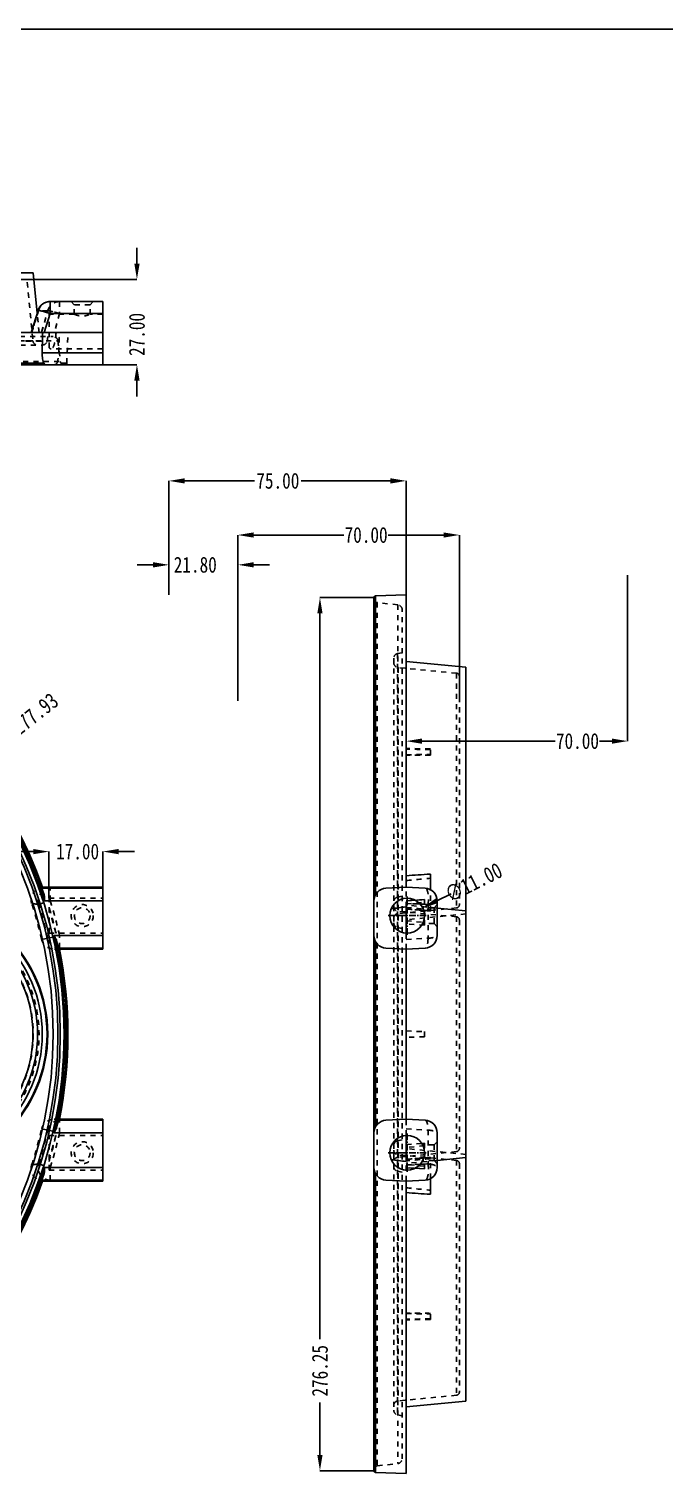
# Model space of a CAD drawing. Header units: millimetres. Extents: x -2414 to 10498, y -2238 to 649.
# Drawn here: x 1235.4 to 1436.4, y -41.3 to 418.3 of the extents above; entities that cross this region are included whole.
import ezdxf

# ---------------------------------------------------------------- set-up
doc = ezdxf.new("R2010")
doc.units = ezdxf.units.MM
doc.header["$LTSCALE"] = 16.335
doc.header["$PDMODE"] = 3
doc.header["$PDSIZE"] = 0.3125
doc.linetypes.add('CENTER', pattern=[0.6, 0.375, -0.075, 0.075, -0.075])
doc.linetypes.add('HIDDEN', pattern=[0.2, 0.1, -0.1])
doc.layers.get('0').update_dxf_attribs({"linetype": 'CONTINUOUS'})
doc.layers.get('Defpoints').update_dxf_attribs({"linetype": 'CONTINUOUS'})
doc.layers.add('DEFAULT_2', color=8, linetype='HIDDEN')
doc.styles.get("Standard").update_dxf_attribs({"font": 'txt', "width": 0.8})
doc.dimstyles.new('01', dxfattribs={"dimtxt": 5, "dimasz": 5, "dimexe": 0, "dimexo": 0, "dimgap": 0, "dimtad": 0, "dimzin": 0, "dimdsep": 46, "dimtxsty": 'Standard', "dimcen": 0, "dimclrd": 4, "dimclre": 4, "dimclrt": 6, "dimazin": 0, "dimtfac": 1, "dimtofl": 0, "dimtmove": 0, "dimatfit": 3, "dimfxl": 0, "dimtolj": 1, "dimtzin": 0, "dimarcsym": 0})

# ---------------------------------------------------------------- blocks, each defined once
blk = doc.blocks.new('*D62')
at = {"color": 4, "linetype": 'ByBlock', "lineweight": -2, "transparency": 16777216}
blk.add_line((1225.69, 192.59), (1221.77, 189.5), dxfattribs=at)
at = {"color": 4, "linetype": 'ByBlock', "transparency": 16777216}
blk.add_solid([(1221.25, 190.15), (1222.28, 188.84), (1217.84, 186.4)], dxfattribs=at)
at = {"layer": 'Defpoints', "color": 0, "linetype": 'ByBlock', "transparency": 16777216}
for p in [(1217.84, 186.4), (999.58, 14.33)]:
    blk.add_point(p, dxfattribs=at)
at = {"color": 6, "linetype": 'ByBlock', "transparency": 16777216, "insert": (1235.11, 200.02), "char_height": 5, "attachment_point": 5, "rotation": 38.2529}
blk.add_mtext('\\A1;∅277.93', dxfattribs=at)
blk = doc.blocks.new('*D162')
at = {"color": 4, "linetype": 'ByBlock', "lineweight": -2, "transparency": 16777216}
for p, q in [((1269.51, 344.13), (1269.51, 349.13)), ((1210.89, 339.13), (1269.51, 339.13)), ((1258.71, 312.13), (1269.51, 312.13)), ((1269.51, 307.13), (1269.51, 302.13))]:
    blk.add_line(p, q, dxfattribs=at)
at = {"color": 4, "linetype": 'ByBlock', "transparency": 16777216}
for points in [[(1268.68, 344.13), (1270.35, 344.13), (1269.51, 339.13)], [(1268.68, 307.13), (1270.35, 307.13), (1269.51, 312.13)]]:
    blk.add_solid(points, dxfattribs=at)
at = {"layer": 'Defpoints', "color": 0, "linetype": 'ByBlock', "transparency": 16777216}
for p in [(1210.89, 339.13), (1258.71, 312.13), (1269.51, 312.13)]:
    blk.add_point(p, dxfattribs=at)
at = {"color": 6, "linetype": 'ByBlock', "transparency": 16777216, "insert": (1269.51, 321.72), "char_height": 5, "attachment_point": 5, "rotation": 90}
blk.add_mtext('\\A1;27.00', dxfattribs=at)
blk = doc.blocks.new('*D163')
at = {"color": 4, "linetype": 'ByBlock', "lineweight": -2, "transparency": 16777216}
for p, q in [((1301.43, 205.78), (1301.43, 258.27)), ((1306.43, 258.27), (1334.95, 258.27)), ((1366.43, 258.27), (1348.95, 258.27)), ((1371.43, 205.78), (1371.43, 258.27))]:
    blk.add_line(p, q, dxfattribs=at)
at = {"color": 4, "linetype": 'ByBlock', "transparency": 16777216}
for points in [[(1306.43, 259.1), (1306.43, 257.44), (1301.43, 258.27)], [(1366.43, 259.1), (1366.43, 257.44), (1371.43, 258.27)]]:
    blk.add_solid(points, dxfattribs=at)
at = {"layer": 'Defpoints', "color": 0, "linetype": 'ByBlock', "transparency": 16777216}
for p in [(1301.43, 258.27), (1301.43, 205.78), (1371.43, 205.78)]:
    blk.add_point(p, dxfattribs=at)
at = {"color": 6, "linetype": 'ByBlock', "transparency": 16777216, "insert": (1341.95, 258.27), "char_height": 5, "attachment_point": 5}
blk.add_mtext('\\A1;70.00', dxfattribs=at)
blk = doc.blocks.new('*D164')
at = {"color": 4, "linetype": 'ByBlock', "lineweight": -2, "transparency": 16777216}
for p, q in [((1279.63, 239.33), (1279.63, 275.4)), ((1284.63, 275.4), (1306.72, 275.4)), ((1349.63, 275.4), (1321.38, 275.4)), ((1354.63, 239.33), (1354.63, 275.4))]:
    blk.add_line(p, q, dxfattribs=at)
at = {"color": 4, "linetype": 'ByBlock', "transparency": 16777216}
for points in [[(1284.63, 276.23), (1284.63, 274.56), (1279.63, 275.4)], [(1349.63, 276.23), (1349.63, 274.56), (1354.63, 275.4)]]:
    blk.add_solid(points, dxfattribs=at)
at = {"layer": 'Defpoints', "color": 0, "linetype": 'ByBlock', "transparency": 16777216}
for p in [(1279.63, 275.4), (1279.63, 239.33), (1354.63, 239.33)]:
    blk.add_point(p, dxfattribs=at)
at = {"color": 6, "linetype": 'ByBlock', "transparency": 16777216, "insert": (1314.05, 275.4), "char_height": 5, "attachment_point": 5}
blk.add_mtext('\\A1;75.00', dxfattribs=at)
blk = doc.blocks.new('*D165')
at = {"color": 4, "linetype": 'ByBlock', "lineweight": -2, "transparency": 16777216}
for p, q in [((1274.63, 248.84), (1269.63, 248.84)), ((1279.63, 247.65), (1279.63, 248.84)), ((1301.43, 247.65), (1301.43, 248.84)), ((1306.43, 248.84), (1311.43, 248.84))]:
    blk.add_line(p, q, dxfattribs=at)
at = {"color": 4, "linetype": 'ByBlock', "transparency": 16777216}
for points in [[(1274.63, 249.68), (1274.63, 248.01), (1279.63, 248.84)], [(1306.43, 249.68), (1306.43, 248.01), (1301.43, 248.84)]]:
    blk.add_solid(points, dxfattribs=at)
at = {"layer": 'Defpoints', "color": 0, "linetype": 'ByBlock', "transparency": 16777216}
for p in [(1279.63, 248.84), (1279.63, 247.65), (1301.43, 247.65)]:
    blk.add_point(p, dxfattribs=at)
at = {"color": 6, "linetype": 'ByBlock', "transparency": 16777216, "insert": (1287.95, 248.84), "char_height": 5, "attachment_point": 5}
blk.add_mtext('\\A1;21.80', dxfattribs=at)
blk = doc.blocks.new('*D167')
at = {"color": 4, "linetype": 'ByBlock', "lineweight": -2, "transparency": 16777216}
for p, q in [((1344.43, 238.49), (1327.36, 238.49)), ((1327.36, 233.49), (1327.36, 3.88)), ((1327.36, -32.76), (1327.36, -16.12)), ((1344.43, -37.76), (1327.36, -37.76))]:
    blk.add_line(p, q, dxfattribs=at)
at = {"color": 4, "linetype": 'ByBlock', "transparency": 16777216}
for points in [[(1326.53, 233.49), (1328.19, 233.49), (1327.36, 238.49)], [(1326.53, -32.76), (1328.19, -32.76), (1327.36, -37.76)]]:
    blk.add_solid(points, dxfattribs=at)
at = {"layer": 'Defpoints', "color": 0, "linetype": 'ByBlock', "transparency": 16777216}
for p in [(1344.43, 238.49), (1327.36, -37.76), (1344.43, -37.76)]:
    blk.add_point(p, dxfattribs=at)
at = {"color": 6, "linetype": 'ByBlock', "transparency": 16777216, "insert": (1327.36, -6.12), "char_height": 5, "attachment_point": 5, "rotation": 90}
blk.add_mtext('\\A1;276.25', dxfattribs=at)
blk = doc.blocks.new('*D168')
at = {"color": 4, "linetype": 'ByBlock', "lineweight": -2, "transparency": 16777216}
for p, q in [((1354.63, 245.62), (1354.63, 193.07)), ((1424.63, 245.62), (1424.63, 193.07)), ((1359.63, 193.07), (1401.76, 193.07)), ((1419.63, 193.07), (1415.76, 193.07))]:
    blk.add_line(p, q, dxfattribs=at)
at = {"color": 4, "linetype": 'ByBlock', "transparency": 16777216}
for points in [[(1359.63, 193.9), (1359.63, 192.24), (1354.63, 193.07)], [(1419.63, 193.9), (1419.63, 192.24), (1424.63, 193.07)]]:
    blk.add_solid(points, dxfattribs=at)
at = {"layer": 'Defpoints', "color": 0, "linetype": 'ByBlock', "transparency": 16777216}
for p in [(1354.63, 245.62), (1424.63, 245.62), (1424.63, 193.07)]:
    blk.add_point(p, dxfattribs=at)
at = {"color": 6, "linetype": 'ByBlock', "transparency": 16777216, "insert": (1408.76, 193.07), "char_height": 5, "attachment_point": 5}
blk.add_mtext('\\A1;70.00', dxfattribs=at)
blk = doc.blocks.new('*D181')
at = {"color": 4, "linetype": 'ByBlock', "lineweight": -2, "transparency": 16777216}
blk.add_line((1368.79, 144.8), (1364.32, 142.56), dxfattribs=at)
at = {"color": 4, "linetype": 'ByBlock', "transparency": 16777216}
blk.add_solid([(1363.94, 143.31), (1364.69, 141.82), (1359.85, 140.33)], dxfattribs=at)
at = {"layer": 'Defpoints', "color": 0, "linetype": 'ByBlock', "transparency": 16777216}
for p in [(1359.85, 140.33), (1350.01, 135.4)]:
    blk.add_point(p, dxfattribs=at)
at = {"color": 6, "linetype": 'ByBlock', "transparency": 16777216, "insert": (1375.94, 148.38), "char_height": 5, "attachment_point": 5, "rotation": 26.5955}
blk.add_mtext('\\A1;∅11.00', dxfattribs=at)
blk = doc.blocks.new('*D183')
at = {"color": 4, "linetype": 'ByBlock', "lineweight": -2, "transparency": 16777216}
for p, q in [((1236.71, 158.13), (1231.71, 158.13)), ((1241.71, 143.36), (1241.71, 158.13)), ((1258.71, 140.45), (1258.71, 158.13)), ((1263.71, 158.13), (1268.71, 158.13))]:
    blk.add_line(p, q, dxfattribs=at)
at = {"color": 4, "linetype": 'ByBlock', "transparency": 16777216}
for points in [[(1236.71, 158.96), (1236.71, 157.29), (1241.71, 158.13)], [(1263.71, 158.96), (1263.71, 157.29), (1258.71, 158.13)]]:
    blk.add_solid(points, dxfattribs=at)
at = {"layer": 'Defpoints', "color": 0, "linetype": 'ByBlock', "transparency": 16777216}
for p in [(1241.71, 158.13), (1241.71, 143.36), (1258.71, 140.45)]:
    blk.add_point(p, dxfattribs=at)
at = {"color": 6, "linetype": 'ByBlock', "transparency": 16777216, "insert": (1250.75, 158.13), "char_height": 5, "attachment_point": 5}
blk.add_mtext('\\A1;17.00', dxfattribs=at)

msp = doc.modelspace()

# ---------------------------------------------------------------- linework, layer by layer
at = {"color": 7, "linetype": 'Continuous'}
for p, q in [((1236.74, 341.216), (980.684, 341.216)), ((1237.976, 328.444), (1236.74, 341.216)), ((1242.072, 332.126), (1258.712, 332.126)), ((1242.072, 332.126), (1242.072, 328.335)), ((1258.712, 312.126), (1258.712, 332.126)), ((1238.26, 329.338), (1236.031, 322.326)), ((1240.162, 322.326), (1242.072, 328.335)), ((1258.712, 328.335), (1242.072, 328.335)), ((1239.675, 322.326), (977.748, 322.326)), ((1239.662, 322.12), (1239.675, 322.326)), ((1258.712, 322.326), (1240.162, 322.326)), ((977.28, 312.609), (1240.144, 312.609)), ((1239.547, 315.917), (1258.712, 315.917)), ((1258.712, 312.126), (958.712, 312.126)), ((1344.911, 238.989), (1354.628, 239.328)), ((1354.628, 146.837), (1354.628, 239.328)), ((1344.428, -37.761), (1344.428, 238.489)), ((1344.911, 238.989), (1344.911, 144.438)), ((1373.518, 216.468), (1354.628, 218.296)), ((1373.518, -15.739), (1373.518, 216.467)), ((1362.258, 146.061), (1362.258, 151.016)), ((1239.547, 146.528), (1258.712, 146.528)), ((1258.712, 146.864), (1240.162, 146.864)), ((1258.712, 142.533), (1240.243, 142.533)), ((1258.712, 127.264), (1258.712, 146.864)), ((1348.219, 146.528), (1354.628, 146.864)), ((1354.628, 146.864), (1360.638, 146.549)), ((1364.428, 131.573), (1364.428, 142.554)), ((1354.628, 132.372), (1354.628, 140.64)), ((1373.518, 139.392), (1364.428, 140.271)), ((1243.26, 131.594), (1258.712, 131.594)), ((1344.911, 129.69), (1344.911, 71.038)), ((1258.712, 127.6), (1244.753, 127.6)), ((1258.712, 127.264), (1245.048, 127.264)), ((1354.628, 127.264), (1348.219, 127.6)), ((1360.638, 127.579), (1354.628, 127.264)), ((1354.628, 73.464), (1354.628, 127.264)), ((1258.712, 69.133), (1243.26, 69.133)), ((1244.753, 73.128), (1258.712, 73.128)), ((1258.712, 73.464), (1245.048, 73.464)), ((1258.712, 53.864), (1258.712, 73.464)), ((1348.219, 73.128), (1354.628, 73.464)), ((1354.628, 73.464), (1360.638, 73.149)), ((1364.428, 69.154), (1364.428, 58.173)), ((1354.628, 60.088), (1354.628, 68.356)), ((1373.518, 61.336), (1364.428, 60.456)), ((1240.243, 58.194), (1258.712, 58.194)), ((1344.911, 56.29), (1344.911, -38.261)), ((1258.712, 54.2), (1239.547, 54.2)), ((1258.712, 53.864), (1240.162, 53.864)), ((1354.628, 53.864), (1348.219, 54.2)), ((1360.638, 54.179), (1354.628, 53.864)), ((1354.628, -38.601), (1354.628, 53.891)), ((1362.258, 49.712), (1362.258, 54.666)), ((1373.518, -15.74), (1354.628, -17.569)), ((1344.911, -38.261), (1354.628, -38.601))]:
    msp.add_line(p, q, dxfattribs=at)
at = {"color": 1, "linetype": 'CENTER', "ltscale": 0.342088}
for p, q in [((1354.928, 131.814), (1354.928, 143.914)), ((1348.878, 137.864), (1360.978, 137.864)), ((1354.928, 56.814), (1354.928, 68.914)), ((1348.878, 62.864), (1360.978, 62.864))]:
    msp.add_line(p, q, dxfattribs=at)
msp.add_lwpolyline([(872.368, 418.327), (1462.194, 418.327), (1462.194, -151.968), (872.368, -151.968)], close=True)
at = {"color": 7, "linetype": 'Continuous'}
for centre, radius in [((1108.712, 100.364), 137.755), ((1108.712, 100.364), 136.563), ((1108.712, 100.364), 135.822), ((1108.712, 100.364), 134.331), ((1197.712, 100.364), 43.615), ((1197.712, 100.364), 43.366), ((1354.928, 137.864), 5.5), ((1197.712, 100.364), 41.889), ((1197.712, 100.364), 40.41), ((1197.712, 100.364), 38.917), ((1354.928, 62.864), 5.5)]:
    msp.add_circle(centre, radius, dxfattribs=at)
for centre, radius, start, end in [((1242.072, 328.126), 4, 90.00057, 162.36424), ((1108.712, 100.364), 138.965, 19.53744, 160.46256), ((1108.712, 100.364), 138.125, 17.77616, 162.22384), ((1108.712, 100.364), 138.625, 18.53826, 161.46174), ((1344.928, 238.489), 0.5, 92, 180), ((1348.428, 142.533), 4, 93, 180), ((1360.428, 142.554), 4, 0, 87), ((1108.712, 100.364), 138.125, 346.93233, 13.06767), ((1108.712, 100.364), 138.625, 347.78695, 12.21305), ((1348.428, 131.594), 4, 180, 267), ((1360.428, 131.573), 4, 273, 0), ((1108.712, 100.364), 138.965, 348.83853, 11.16147), ((1348.428, 69.133), 4, 93, 180), ((1360.428, 69.154), 4, 0, 87), ((1108.712, 100.364), 138.125, 197.77616, 342.22384), ((1108.712, 100.364), 138.625, 198.53826, 341.46174), ((1348.428, 58.194), 4, 180, 267), ((1360.428, 58.173), 4, 273, 0), ((1108.712, 100.364), 138.965, 199.53744, 340.46256), ((1344.928, -37.762), 0.5, 180, 268)]:
    msp.add_arc(centre, radius, start, end, dxfattribs=at)
for centre, major_axis, ratio, start_param, end_param in [((1108.712, 1904.254), (0, 3705.684), 0.0390783, -2.0137633, -2.0119112), ((1108.712, 229.769), (0, 194.207), 0.7456588, -2.0137633, -2.0119112), ((1108.712, -87.654), (0, 282.17), 0.7456588, -0.7049246, -0.7030855), ((1108.712, 288.382), (0, 282.17), 0.7456588, -2.4385072, -2.4366681), ((1108.712, -29.042), (0, 194.207), 0.7456588, -1.1296814, -1.1278294)]:
    msp.add_ellipse(centre, major_axis=major_axis, ratio=ratio, start_param=start_param, end_param=end_param, dxfattribs=at)
for points, knots in [([(1238.259, 329.336), (1238.262, 329.344), (1238.297, 329.353), (1238.353, 329.35), (1238.45, 329.339), (1238.578, 329.316), (1238.74, 329.283), (1239.017, 329.22), (1239.432, 329.114), (1239.999, 328.959), (1240.646, 328.773), (1241.346, 328.563), (1241.827, 328.413), (1242.072, 328.335)], [0, 0, 0, 0, 0.0068324, 0.0219064, 0.0459995, 0.0791004, 0.1209324, 0.1711277, 0.2948358, 0.4455217, 0.6176639, 0.8050712, 1, 1, 1, 1]), ([(1240.144, 312.609), (1240.037, 312.792), (1239.855, 313.241), (1239.591, 314.341), (1239.535, 315.267), (1239.547, 315.917)], [0, 0, 0, 0, 0.1878348, 0.4247704, 1, 1, 1, 1]), ([(1240.144, 312.609), (1240.182, 312.543), (1240.236, 312.429), (1240.27, 312.267), (1240.274, 312.182), (1240.255, 312.126), (1240.243, 312.126)], [0, 0, 0, 0, 0.4411229, 0.7452406, 0.9260302, 1, 1, 1, 1]), ([(1240.144, 144.438), (1240.058, 144.709), (1239.937, 145.097), (1239.787, 145.586), (1239.698, 145.885), (1239.628, 146.132), (1239.58, 146.319), (1239.553, 146.438), (1239.545, 146.5), (1239.545, 146.521), (1239.547, 146.528)], [0, 0, 0, 0, 0.3921578, 0.5599924, 0.7045525, 0.8229649, 0.9127943, 0.972023, 0.9898783, 1, 1, 1, 1]), ([(1239.662, 146.853), (1239.7, 146.854), (1239.866, 146.86), (1240.033, 146.864), (1240.162, 146.864)], [0, 0, 0, 0, 0.2278773, 1, 1, 1, 1]), ([(1240.144, 144.438), (1240.237, 144.144), (1240.29, 143.497), (1240.259, 142.862), (1240.243, 142.533)], [0, 0, 0, 0, 0.4840504, 1, 1, 1, 1]), ([(1243.26, 131.594), (1243.447, 131.281), (1243.724, 130.815), (1244.039, 130.179), (1244.161, 129.853), (1244.2, 129.69)], [0, 0, 0, 0, 0.5136806, 0.7628288, 1, 1, 1, 1]), ([(1244.2, 129.69), (1244.264, 129.416), (1244.357, 129.025), (1244.477, 128.535), (1244.553, 128.236), (1244.619, 127.991), (1244.672, 127.804), (1244.715, 127.681), (1244.738, 127.617), (1244.753, 127.6)], [0, 0, 0, 0, 0.3901016, 0.5564818, 0.6997748, 0.8175657, 0.9078298, 0.9689067, 1, 1, 1, 1]), ([(1243.26, 69.133), (1243.447, 69.447), (1243.724, 69.913), (1244.039, 70.549), (1244.161, 70.874), (1244.2, 71.038)], [0, 0, 0, 0, 0.5136809, 0.7628288, 1, 1, 1, 1]), ([(1244.2, 71.038), (1244.264, 71.312), (1244.357, 71.703), (1244.478, 72.193), (1244.553, 72.492), (1244.619, 72.736), (1244.672, 72.924), (1244.715, 73.047), (1244.738, 73.111), (1244.753, 73.128)], [0, 0, 0, 0, 0.3901707, 0.556582, 0.6998628, 0.8176312, 0.9078731, 0.9689247, 1, 1, 1, 1]), ([(1239.547, 54.2), (1239.545, 54.207), (1239.545, 54.228), (1239.553, 54.29), (1239.58, 54.409), (1239.628, 54.596), (1239.698, 54.842), (1239.787, 55.142), (1239.937, 55.631), (1240.058, 56.018), (1240.144, 56.29)], [0, 0, 0, 0, 0.0101212, 0.0279752, 0.0872017, 0.1770271, 0.2954365, 0.4399964, 0.6078349, 1, 1, 1, 1]), ([(1240.144, 56.29), (1240.237, 56.584), (1240.29, 57.231), (1240.259, 57.866), (1240.243, 58.194)], [0, 0, 0, 0, 0.4840562, 1, 1, 1, 1]), ([(1239.662, 53.875), (1239.7, 53.873), (1239.866, 53.867), (1240.033, 53.864), (1240.162, 53.864)], [0, 0, 0, 0, 0.2278782, 1, 1, 1, 1])]:
    msp.add_open_spline(points, degree=3, knots=knots, dxfattribs=at)
for points in [[(1239.662, 322.12), (1239.764, 322.195), (1239.875, 322.262), (1239.996, 322.299)], [(1239.996, 322.299), (1240.05, 322.316), (1240.106, 322.326), (1240.162, 322.326)], [(1354.628, 150.485), (1357.172, 150.663), (1359.715, 150.84), (1362.258, 151.016)], [(1349.888, 140.065), (1351.468, 140.258), (1353.048, 140.449), (1354.628, 140.64)], [(1354.628, 60.088), (1353.048, 60.278), (1351.468, 60.47), (1349.888, 60.663)], [(1362.258, 49.712), (1359.715, 49.888), (1357.172, 50.065), (1354.628, 50.242)]]:
    msp.add_open_spline(points, degree=3, dxfattribs=at)
at = {"layer": 'DEFAULT_2', "color": 8, "linetype": 'HIDDEN'}
for p, q in [((1234.839, 338.222), (1236.629, 319.731)), ((1245.06, 332.126), (1245.06, 328.335)), ((1249.712, 331.126), (1248.712, 332.126)), ((1254.712, 331.126), (1249.712, 331.126)), ((1249.712, 328.126), (1249.712, 331.126)), ((1254.712, 331.126), (1255.712, 332.126)), ((1254.712, 328.126), (1254.712, 331.126)), ((1238.568, 322.326), (1237.976, 328.444)), ((1238.019, 328.004), (1238.406, 329.229)), ((1238.406, 329.229), (1238.259, 329.336)), ((1241.312, 329.229), (1238.406, 329.229)), ((1239.365, 322.326), (1241.312, 329.229)), ((1239.388, 322.407), (1241.312, 329.229)), ((1249.712, 328.126), (1241.712, 328.126)), ((1241.712, 317.586), (1241.712, 328.125)), ((1245.06, 328.335), (1243.365, 322.326)), ((1258.712, 328.126), (1254.712, 328.126)), ((1239.365, 322.326), (1239.388, 322.407)), ((1239.675, 322.326), (1240.162, 322.326)), ((1247.337, 312.609), (1247.676, 322.326)), ((972.89, 319.696), (1244.534, 319.696)), ((974.382, 321.026), (1243.043, 321.026)), ((976.346, 319.616), (1241.078, 319.616)), ((977.823, 318.376), (1239.601, 318.376)), ((980.795, 319.731), (1236.629, 319.731)), ((1241.327, 321.026), (1241.078, 319.616)), ((1244.534, 319.696), (1245.275, 313.19)), ((972.149, 313.19), (1245.275, 313.19)), ((1258.712, 317.126), (1242.332, 317.126)), ((1247.337, 312.609), (1244.2, 312.609)), ((1345.493, 236.927), (1345.493, -36.199)), ((1351.998, 236.186), (1345.493, 236.927)), ((1351.998, 236.186), (1351.998, -35.458)), ((1353.328, -33.968), (1353.328, 234.695)), ((1351.918, 220.806), (1353.328, 221.055)), ((1351.918, 220.806), (1351.918, -20.079)), ((1350.678, 219.328), (1350.678, -18.601)), ((1352.034, 216.357), (1352.034, -15.63)), ((1370.525, 214.567), (1352.034, 216.357)), ((1370.525, 214.567), (1370.525, 140.313)), ((1371.428, 213.572), (1371.428, 141.308)), ((1362.258, 190.606), (1354.628, 190.739)), ((1354.628, 188.739), (1362.258, 188.872)), ((1362.258, 188.669), (1362.258, 190.606)), ((1238.406, 141.395), (1242.072, 142.554)), ((1240.162, 146.864), (1242.072, 146.549)), ((1241.712, 143.364), (1258.712, 143.364)), ((1241.712, 132.364), (1241.712, 143.364)), ((1258.712, 146.549), (1242.072, 146.549)), ((1242.072, 142.554), (1242.072, 146.549)), ((1242.072, 142.554), (1258.712, 142.554)), ((1353.328, 143.979), (1351.918, 143.73)), ((1354.628, 140.64), (1354.628, 146.837)), ((1354.628, 142.573), (1360.428, 142.955)), ((1354.979, 142.596), (1354.628, 142.573)), ((1357.328, 142.751), (1354.979, 142.596)), ((1360.428, 142.955), (1357.328, 142.751)), ((1360.428, 134.849), (1360.428, 142.955)), ((1362.258, 139.333), (1362.258, 146.061)), ((1370.525, 140.313), (1352.034, 138.523)), ((1370.525, 137.491), (1352.034, 139.281)), ((1354.628, 141.563), (1360.428, 142.147)), ((1354.628, 141.73), (1359.02, 141.516)), ((1364.428, 140.271), (1354.628, 141.22)), ((1373.518, 138.412), (1354.628, 136.584)), ((1359.02, 141.516), (1360.428, 141.448)), ((1360.119, 139.514), (1359.758, 139.544)), ((1363.428, 140.364), (1359.827, 140.364)), ((1360.175, 139.509), (1360.119, 139.514)), ((1360.428, 139.488), (1360.175, 139.509)), ((1360.428, 141.448), (1361.531, 141.395)), ((1362.258, 139.333), (1360.428, 139.488)), ((1361.531, 141.395), (1361.531, 130.715)), ((1363.428, 140.364), (1364.428, 141.364)), ((1363.428, 140.364), (1363.428, 135.364)), ((1351.918, 134.074), (1353.328, 133.825)), ((1354.628, 136.241), (1360.428, 135.657)), ((1360.428, 134.849), (1354.628, 135.23)), ((1359.502, 134.91), (1360.428, 134.849)), ((1363.428, 135.364), (1359.827, 135.364)), ((1363.428, 135.364), (1364.428, 134.364)), ((1370.525, 137.491), (1370.525, 63.236)), ((1371.428, 136.496), (1371.428, 64.232)), ((1239.365, 130.351), (1241.312, 130.715)), ((1241.312, 130.715), (1245.06, 131.573)), ((1241.712, 132.364), (1258.712, 132.364)), ((1258.712, 131.573), (1245.06, 131.573)), ((1245.06, 127.579), (1245.06, 131.573)), ((1354.628, 127.264), (1354.628, 132.372)), ((1354.628, 130.351), (1361.531, 130.715)), ((1354.628, 130.351), (1361.531, 130.715)), ((1245.06, 127.579), (1243.365, 127.264)), ((1245.048, 127.264), (1243.365, 127.264)), ((1245.06, 127.579), (1258.712, 127.579)), ((1354.628, 101.374), (1360.428, 101.172)), ((1360.428, 99.556), (1360.428, 101.172)), ((1360.428, 99.556), (1354.628, 99.353)), ((1239.365, 70.376), (1241.312, 70.012)), ((1241.312, 70.012), (1245.06, 69.154)), ((1245.048, 73.464), (1243.365, 73.464)), ((1243.365, 73.464), (1245.06, 73.149)), ((1258.712, 73.149), (1245.06, 73.149)), ((1245.06, 69.154), (1245.06, 73.149)), ((1245.06, 69.154), (1258.712, 69.154)), ((1354.628, 68.356), (1354.628, 73.464)), ((1354.628, 70.376), (1361.531, 70.012)), ((1354.628, 70.376), (1361.531, 70.012)), ((1361.531, 70.012), (1361.531, 59.333)), ((1241.712, 68.356), (1258.712, 68.364)), ((1241.712, 57.364), (1241.712, 68.356)), ((1351.918, 66.654), (1353.328, 66.902)), ((1354.628, 65.497), (1360.428, 65.878)), ((1360.428, 65.07), (1354.628, 64.487)), ((1360.428, 65.878), (1359.502, 65.817)), ((1363.428, 65.364), (1359.827, 65.364)), ((1360.428, 57.773), (1360.428, 65.878)), ((1363.428, 65.364), (1364.428, 66.364)), ((1363.428, 65.364), (1363.428, 60.364)), ((1370.525, 63.236), (1352.034, 61.447)), ((1370.525, 60.415), (1352.034, 62.205)), ((1373.518, 62.315), (1354.628, 64.144)), ((1364.428, 60.456), (1354.628, 59.507)), ((1354.628, 53.891), (1354.628, 60.088)), ((1360.117, 61.214), (1359.759, 61.184)), ((1363.428, 60.364), (1359.827, 60.364)), ((1360.175, 61.219), (1360.117, 61.214)), ((1360.428, 61.24), (1360.175, 61.219)), ((1362.258, 61.395), (1360.428, 61.24)), ((1362.258, 54.666), (1362.258, 61.395)), ((1363.428, 60.364), (1364.428, 59.364)), ((1370.525, 60.415), (1370.525, -13.84)), ((1238.406, 59.333), (1242.072, 58.173)), ((1241.712, 57.364), (1258.712, 57.364)), ((1258.712, 58.173), (1242.072, 58.173)), ((1242.072, 54.179), (1242.072, 58.173)), ((1353.328, 56.749), (1351.918, 56.998)), ((1359.028, 59.212), (1354.628, 58.998)), ((1360.428, 58.581), (1354.628, 59.165)), ((1360.428, 57.773), (1354.628, 58.154)), ((1354.628, 58.154), (1354.979, 58.131)), ((1354.979, 58.131), (1357.332, 57.977)), ((1357.332, 57.977), (1360.428, 57.773)), ((1360.428, 59.279), (1359.028, 59.212)), ((1361.531, 59.333), (1360.428, 59.279)), ((1371.428, 59.419), (1371.428, -12.844)), ((1242.072, 54.179), (1240.162, 53.864)), ((1242.072, 54.179), (1258.712, 54.179)), ((1354.628, 11.989), (1362.258, 11.856)), ((1362.258, 10.122), (1354.628, 9.989)), ((1362.258, 10.122), (1362.258, 12.058)), ((1370.525, -13.84), (1352.034, -15.63)), ((1351.918, -20.079), (1353.328, -20.327)), ((1345.493, -36.199), (1351.998, -35.458))]:
    msp.add_line(p, q, dxfattribs=at)
for centre, radius in [((1197.712, 100.364), 39.028), ((1252.212, 137.864), 3.5), ((1252.212, 137.864), 2.5), ((1252.212, 62.864), 3.5), ((1252.212, 62.864), 2.5)]:
    msp.add_circle(centre, radius, dxfattribs=at)
for centre, radius, start, end in [((1242.077, 328.453), 3.673, 90.07296, 109.33615), ((1242.074, 328.107), 4.019, 90.03372, 104.34047), ((1238.122, 319.876), 1.5, 185.52906, 270), ((1239.601, 319.876), 1.5, 270, 350), ((1243.043, 319.526), 1.5, 6.5, 90), ((1246.467, 313.326), 1.2, 186.5, 270), ((1246.837, 312.626), 0.5, 270, 358), ((1345.628, 238.119), 1.2, 180, 263.5), ((1351.828, 234.695), 1.5, 0, 83.5), ((1352.178, 219.329), 1.5, 100, 180), ((1352.178, 217.85), 1.5, 180, 264.47094), ((1370.428, 213.572), 1, 0, 84.47094), ((1238.122, 145.571), 2.003, 39.16476, 39.76844), ((1108.712, 100.364), 139.875, 12.89259, 17.55556), ((1352.178, 142.253), 1.5, 100, 180), ((1348.975, 76.692), 70.372, 85.39217, 85.56039), ((1197.712, 100.364), 40.856, 258.71932, 101.28068), ((1108.712, 100.364), 134.051, 12.92664, 17.97387), ((1108.712, 100.364), 136.03, 12.89259, 17.55556), ((1108.712, 100.364), 138.965, 13.31671, 16.84765), ((1352.178, 140.774), 1.5, 180, 264.47094), ((1352.178, 137.03), 1.5, 95.52906, 180), ((1370.428, 141.308), 1, 275.52906, 0), ((1352.178, 135.551), 1.5, 180, 260), ((1370.428, 136.496), 1, 0, 84.47094), ((1108.712, 100.364), 134.051, 342.02613, 347.07336), ((1108.712, 100.364), 136.03, 342.44444, 347.10741), ((1108.712, 100.364), 139.875, 342.44444, 347.10741), ((1108.712, 100.364), 138.965, 343.15235, 346.68329), ((1352.178, 65.176), 1.5, 100, 180), ((1352.178, 63.698), 1.5, 180, 264.47094), ((1352.178, 59.953), 1.5, 95.52906, 180), ((1370.428, 64.232), 1, 275.52906, 0), ((1370.428, 59.419), 1, 0, 84.47094), ((1352.178, 58.475), 1.5, 180, 260), ((1238.122, 55.156), 2.003, 320.23156, 320.83524), ((1348.975, 124.035), 70.372, 274.43961, 274.60783), ((1370.428, -12.844), 1, 275.52906, 0), ((1352.178, -17.123), 1.5, 95.52906, 180), ((1352.178, -18.601), 1.5, 180, 260), ((1345.628, -37.392), 1.2, 96.5, 180), ((1351.828, -33.968), 1.5, 276.5, 0)]:
    msp.add_arc(centre, radius, start, end, dxfattribs=at)
msp.add_ellipse((1108.712, 4423.207), major_axis=(0, 5384.133), ratio=0.0390783, start_param=-2.4385072, end_param=-2.4366681, dxfattribs=at)
for points, knots in [([(1238.406, 329.229), (1238.518, 329.639), (1238.869, 330.424), (1239.729, 331.37), (1240.834, 331.984), (1241.663, 332.126), (1242.072, 332.126)], [0, 0, 0, 0, 0.2550596, 0.5066, 0.7544647, 1, 1, 1, 1]), ([(1238.406, 329.229), (1238.573, 329.838), (1239.19, 330.986), (1240.277, 331.714), (1240.861, 331.919)], [0, 0, 0, 0, 0.5055937, 1, 1, 1, 1]), ([(1241.312, 329.229), (1241.427, 329.639), (1241.788, 330.428), (1242.669, 331.373), (1243.798, 331.985), (1244.642, 332.126), (1245.06, 332.126)], [0, 0, 0, 0, 0.2527033, 0.5035191, 0.7523765, 1, 1, 1, 1]), ([(1242.072, 328.335), (1241.827, 328.413), (1241.346, 328.563), (1240.646, 328.773), (1240, 328.959), (1239.433, 329.114), (1239.018, 329.219), (1238.74, 329.283), (1238.578, 329.316), (1238.451, 329.339), (1238.353, 329.35), (1238.298, 329.353), (1238.262, 329.344), (1238.259, 329.336)], [0, 0, 0, 0, 0.1949021, 0.3821865, 0.5542478, 0.7049485, 0.8286858, 0.8789253, 0.9208124, 0.9539405, 0.9780643, 0.9931656, 1, 1, 1, 1]), ([(1245.06, 328.335), (1244.64, 328.454), (1243.845, 328.671), (1242.89, 328.913), (1242.228, 329.066), (1241.842, 329.148), (1241.546, 329.202), (1241.379, 329.225), (1241.312, 329.229)], [0, 0, 0, 0, 0.3402214, 0.6410519, 0.7660011, 0.8693196, 0.9480119, 1, 1, 1, 1]), ([(1241.312, 329.229), (1241.379, 329.225), (1241.546, 329.202), (1241.841, 329.148), (1242.227, 329.066), (1242.89, 328.913), (1243.844, 328.671), (1244.639, 328.454), (1245.06, 328.335)], [0, 0, 0, 0, 0.0519726, 0.1306302, 0.2338892, 0.3587963, 0.6596963, 1, 1, 1, 1]), ([(1249.712, 328.126), (1249.707, 328.126), (1249.745, 328.114), (1249.762, 328.102), (1249.833, 328.073), (1249.912, 328.038), (1250.018, 327.993), (1250.196, 327.922), (1250.602, 327.774), (1251.287, 327.586), (1252.054, 327.509), (1252.7, 327.541), (1253.295, 327.63), (1253.902, 327.796), (1254.407, 327.991), (1254.647, 328.097), (1254.712, 328.126)], [0, 0, 0, 0, 0.002667, 0.0105264, 0.0233664, 0.04097, 0.0630369, 0.0892065, 0.1524365, 0.3128528, 0.4998979, 0.5953829, 0.6871821, 0.8475579, 0.9590614, 1, 1, 1, 1]), ([(1239.996, 322.299), (1240.006, 322.302), (1240.06, 322.317), (1240.116, 322.326), (1240.162, 322.326)], [0, 0, 0, 0, 0.1839491, 1, 1, 1, 1]), ([(1243.94, 322.326), (1243.923, 321.976), (1243.874, 321.294), (1243.756, 320.311), (1243.598, 319.416), (1243.405, 318.64), (1243.182, 318.008), (1242.963, 317.585), (1242.768, 317.343), (1242.594, 317.189), (1242.433, 317.126), (1242.332, 317.126)], [0, 0, 0, 0, 0.1849824, 0.3614775, 0.5231173, 0.6650698, 0.7836679, 0.8771604, 0.9147845, 0.9470167, 1, 1, 1, 1]), ([(1242.332, 317.126), (1242.279, 317.126), (1242.164, 317.148), (1242.003, 317.242), (1241.848, 317.391), (1241.757, 317.516), (1241.712, 317.586)], [0, 0, 0, 0, 0.200985, 0.4253995, 0.6889457, 1, 1, 1, 1]), ([(1243.26, 312.126), (1243.445, 312.126), (1243.812, 312.192), (1244.128, 312.443), (1244.2, 312.609)], [0, 0, 0, 0, 0.5064923, 1, 1, 1, 1]), ([(1244.2, 312.609), (1244.282, 312.799), (1244.422, 313.253), (1244.642, 314.354), (1244.723, 315.269), (1244.753, 315.917)], [0, 0, 0, 0, 0.1847208, 0.4219953, 1, 1, 1, 1]), ([(1236.22, 141.73), (1236.04, 142.285), (1235.932, 143.498), (1236.606, 145.183), (1237.944, 146.401), (1239.094, 146.772), (1239.675, 146.837)], [0, 0, 0, 0, 0.2499279, 0.4998073, 0.7497856, 1, 1, 1, 1]), ([(1238.406, 141.395), (1238.245, 141.983), (1238.188, 143.247), (1238.909, 144.978), (1240.288, 146.22), (1241.486, 146.539), (1242.072, 146.549)], [0, 0, 0, 0, 0.253571, 0.5069392, 0.7560219, 1, 1, 1, 1]), ([(1361.531, 141.395), (1361.573, 141.695), (1361.634, 142.304), (1361.664, 143.21), (1361.63, 144.081), (1361.536, 144.873), (1361.408, 145.459), (1361.271, 145.857), (1361.107, 146.224), (1360.865, 146.537), (1360.638, 146.549)], [0, 0, 0, 0, 0.1668697, 0.3355354, 0.4975933, 0.6456214, 0.7729051, 0.8272146, 0.8747779, 1, 1, 1, 1]), ([(1361.531, 141.395), (1361.921, 141.428), (1362.481, 141.503), (1363.176, 141.671), (1363.604, 141.812), (1363.952, 141.972), (1364.212, 142.148), (1364.383, 142.339), (1364.428, 142.487), (1364.428, 142.554)], [0, 0, 0, 0, 0.3581579, 0.5152959, 0.6532025, 0.7697651, 0.8643762, 0.9388555, 1, 1, 1, 1]), ([(1243.94, 132.372), (1243.92, 132.394), (1243.886, 132.477), (1243.825, 132.634), (1243.747, 132.873), (1243.651, 133.184), (1243.539, 133.563), (1243.36, 134.185), (1243.109, 135.08), (1242.782, 136.255), (1242.43, 137.517), (1242.07, 138.796), (1241.83, 139.647), (1241.712, 140.065)], [0, 0, 0, 0, 0.011156, 0.0325618, 0.0639653, 0.1048127, 0.1544285, 0.2119967, 0.3472227, 0.5023857, 0.6687744, 0.8376447, 1, 1, 1, 1]), ([(1361.531, 141.395), (1361.595, 141.4), (1361.846, 141.424), (1362.096, 141.456), (1362.281, 141.485)], [0, 0, 0, 0, 0.2559308, 1, 1, 1, 1]), ([(1239.365, 130.351), (1239.466, 129.91), (1239.83, 129.057), (1240.776, 128.049), (1242, 127.408), (1242.912, 127.264), (1243.365, 127.264)], [0, 0, 0, 0, 0.249937, 0.4998816, 0.7498866, 1, 1, 1, 1]), ([(1245.06, 127.579), (1244.631, 127.585), (1243.762, 127.751), (1242.618, 128.425), (1241.746, 129.445), (1241.41, 130.282), (1241.312, 130.715)], [0, 0, 0, 0, 0.2457036, 0.4942198, 0.7460099, 1, 1, 1, 1]), ([(1361.531, 130.715), (1361.526, 130.303), (1361.494, 129.708), (1361.384, 128.963), (1361.279, 128.501), (1361.153, 128.122), (1361.006, 127.835), (1360.841, 127.642), (1360.701, 127.582), (1360.638, 127.579)], [0, 0, 0, 0, 0.3630326, 0.522716, 0.6625356, 0.7798442, 0.8734288, 0.9445053, 1, 1, 1, 1]), ([(1361.531, 130.715), (1361.92, 130.74), (1362.477, 130.795), (1363.174, 130.919), (1363.599, 131.022), (1363.949, 131.143), (1364.24, 131.281), (1364.428, 131.456), (1364.428, 131.573)], [0, 0, 0, 0, 0.3745381, 0.5374691, 0.6789064, 0.796122, 0.8877161, 1, 1, 1, 1]), ([(1239.365, 70.376), (1239.466, 70.817), (1239.83, 71.67), (1240.776, 72.679), (1242, 73.319), (1242.912, 73.464), (1243.365, 73.464)], [0, 0, 0, 0, 0.2499433, 0.4998656, 0.7498695, 1, 1, 1, 1]), ([(1241.312, 70.012), (1241.41, 70.445), (1241.746, 71.282), (1242.618, 72.302), (1243.762, 72.976), (1244.631, 73.143), (1245.06, 73.149)], [0, 0, 0, 0, 0.2539264, 0.5056416, 0.7542341, 1, 1, 1, 1]), ([(1360.638, 73.149), (1360.701, 73.146), (1360.841, 73.086), (1361.006, 72.893), (1361.153, 72.606), (1361.279, 72.227), (1361.384, 71.765), (1361.494, 71.02), (1361.526, 70.425), (1361.531, 70.012)], [0, 0, 0, 0, 0.0554846, 0.12653, 0.2200584, 0.3373227, 0.4771498, 0.6368853, 1, 1, 1, 1]), ([(1361.531, 70.012), (1361.92, 69.987), (1362.477, 69.933), (1363.174, 69.808), (1363.599, 69.705), (1363.949, 69.584), (1364.24, 69.446), (1364.428, 69.271), (1364.428, 69.154)], [0, 0, 0, 0, 0.3745381, 0.5374691, 0.6789064, 0.796122, 0.8877161, 1, 1, 1, 1]), ([(1243.94, 68.356), (1243.92, 68.333), (1243.886, 68.251), (1243.825, 68.093), (1243.747, 67.854), (1243.651, 67.544), (1243.539, 67.165), (1243.36, 66.542), (1243.109, 65.648), (1242.782, 64.472), (1242.43, 63.211), (1242.07, 61.931), (1241.83, 61.08), (1241.712, 60.663)], [0, 0, 0, 0, 0.0111539, 0.0325565, 0.063957, 0.1048003, 0.1544152, 0.2119821, 0.3472109, 0.5023796, 0.6687743, 0.8376468, 1, 1, 1, 1]), ([(1236.22, 58.998), (1236.04, 58.442), (1235.932, 57.229), (1236.606, 55.544), (1237.944, 54.326), (1239.094, 53.956), (1239.675, 53.891)], [0, 0, 0, 0, 0.2499392, 0.4998142, 0.749789, 1, 1, 1, 1]), ([(1242.072, 54.179), (1241.486, 54.188), (1240.289, 54.507), (1238.909, 55.748), (1238.188, 57.479), (1238.245, 58.745), (1238.406, 59.333)], [0, 0, 0, 0, 0.2438472, 0.4928475, 0.746294, 1, 1, 1, 1]), ([(1361.531, 59.333), (1361.573, 59.032), (1361.634, 58.424), (1361.664, 57.518), (1361.63, 56.646), (1361.536, 55.854), (1361.408, 55.268), (1361.271, 54.871), (1361.107, 54.504), (1360.865, 54.191), (1360.638, 54.179)], [0, 0, 0, 0, 0.1668697, 0.3355354, 0.4975933, 0.6456214, 0.7729051, 0.8272146, 0.8747779, 1, 1, 1, 1]), ([(1361.531, 59.333), (1361.921, 59.299), (1362.481, 59.224), (1363.176, 59.057), (1363.604, 58.915), (1363.952, 58.755), (1364.212, 58.58), (1364.383, 58.389), (1364.428, 58.24), (1364.428, 58.173)], [0, 0, 0, 0, 0.3581579, 0.5152959, 0.6532025, 0.7697651, 0.8643762, 0.9388555, 1, 1, 1, 1]), ([(1361.531, 59.333), (1361.595, 59.327), (1361.846, 59.304), (1362.096, 59.272), (1362.281, 59.242)], [0, 0, 0, 0, 0.2559308, 1, 1, 1, 1]), ([(1362.281, 59.242), (1362.579, 59.196), (1363.114, 59.086), (1363.724, 58.875), (1364.09, 58.668), (1364.277, 58.515), (1364.398, 58.351), (1364.428, 58.229), (1364.428, 58.173)], [0, 0, 0, 0, 0.3587588, 0.6473655, 0.7618408, 0.8563794, 0.9336259, 1, 1, 1, 1])]:
    msp.add_open_spline(points, degree=3, knots=knots, dxfattribs=at)
for points in [[(1238.406, 329.229), (1237.678, 326.928), (1236.949, 324.627), (1236.22, 322.326)], [(1236.22, 322.326), (1236.82, 324.219), (1237.419, 326.112), (1238.019, 328.004)], [(1362.258, 190.37), (1359.715, 190.431), (1357.172, 190.492), (1354.628, 190.552)], [(1362.258, 188.669), (1359.715, 188.643), (1357.172, 188.615), (1354.628, 188.586)], [(1354.628, 148.973), (1357.172, 149.216), (1359.715, 149.458), (1362.258, 149.7)], [(1238.406, 141.395), (1237.678, 141.507), (1236.949, 141.618), (1236.22, 141.73)], [(1361.531, 141.395), (1359.23, 141.507), (1356.929, 141.618), (1354.628, 141.73)], [(1354.628, 140.431), (1357.172, 140.193), (1359.715, 139.956), (1362.258, 139.718)], [(1362.258, 139.333), (1359.715, 139.548), (1357.172, 139.763), (1354.628, 139.977)], [(1359.758, 139.544), (1358.048, 139.689), (1356.338, 139.833), (1354.628, 139.977)], [(1362.258, 61.395), (1359.715, 61.179), (1357.172, 60.965), (1354.628, 60.75)], [(1359.759, 61.184), (1358.049, 61.039), (1356.339, 60.894), (1354.628, 60.75)], [(1362.258, 61.01), (1359.715, 60.772), (1357.172, 60.534), (1354.628, 60.297)], [(1236.22, 58.998), (1236.949, 59.109), (1237.678, 59.221), (1238.406, 59.333)], [(1354.628, 58.998), (1356.929, 59.109), (1359.23, 59.221), (1361.531, 59.333)], [(1354.628, 51.755), (1357.172, 51.512), (1359.715, 51.269), (1362.258, 51.027)], [(1362.258, 12.058), (1359.715, 12.085), (1357.172, 12.113), (1354.628, 12.142)], [(1362.258, 10.358), (1359.715, 10.296), (1357.172, 10.235), (1354.628, 10.175)]]:
    msp.add_open_spline(points, degree=3, dxfattribs=at)

# ---------------------------------------------------------------- dimensions: what is measured, and where the dimension line sits
at = {"linetype": 'ByBlock'}
for base, p1, p2, picture, middle in [((1269.514, 312.126), (1210.89, 339.126), (1258.712, 312.126), '*D162', (1269.514, 321.721)), ((1327.359, -37.761), (1344.428, 238.489), (1344.428, -37.761), '*D167', (1327.359, -6.118))]:
    dim = msp.add_linear_dim(base=base, p1=p1, p2=p2, angle=90, dimstyle='01', dxfattribs=at)
    dim.commit()
    dim.dimension.update_dxf_attribs({"geometry": picture, "text_midpoint": middle, "dimtype": 160})
for base, p1, p2, picture, middle in [((1279.628, 275.396), (1354.628, 239.328), (1279.628, 239.328), '*D164', (1314.048, 275.396)), ((1301.428, 258.268), (1371.428, 205.776), (1301.428, 205.776), '*D163', (1341.947, 258.268)), ((1279.628, 248.843), (1301.428, 247.647), (1279.628, 247.647), '*D165', (1287.952, 248.843)), ((1424.628, 193.07), (1354.628, 245.624), (1424.628, 245.624), '*D168', (1408.758, 193.07)), ((1241.712, 158.127), (1258.712, 140.454), (1241.712, 143.364), '*D183', (1250.749, 158.127))]:
    dim = msp.add_linear_dim(base=base, p1=p1, p2=p2, dimstyle='01', dxfattribs=at)
    dim.commit()
    dim.dimension.update_dxf_attribs({"geometry": picture, "text_midpoint": middle, "dimtype": 160})
for p1, p2, picture, middle in [((999.585, 14.326), (1217.839, 186.401), '*D62', (1235.115, 200.022)), ((1350.01, 135.401), (1359.846, 140.326), '*D181', (1375.942, 148.384))]:
    dim = msp.add_diameter_dim_2p(p1=p1, p2=p2, dimstyle='01', dxfattribs=at)
    dim.commit()
    dim.dimension.update_dxf_attribs({"geometry": picture, "text_midpoint": middle})

doc.saveas('drawing.dxf')
